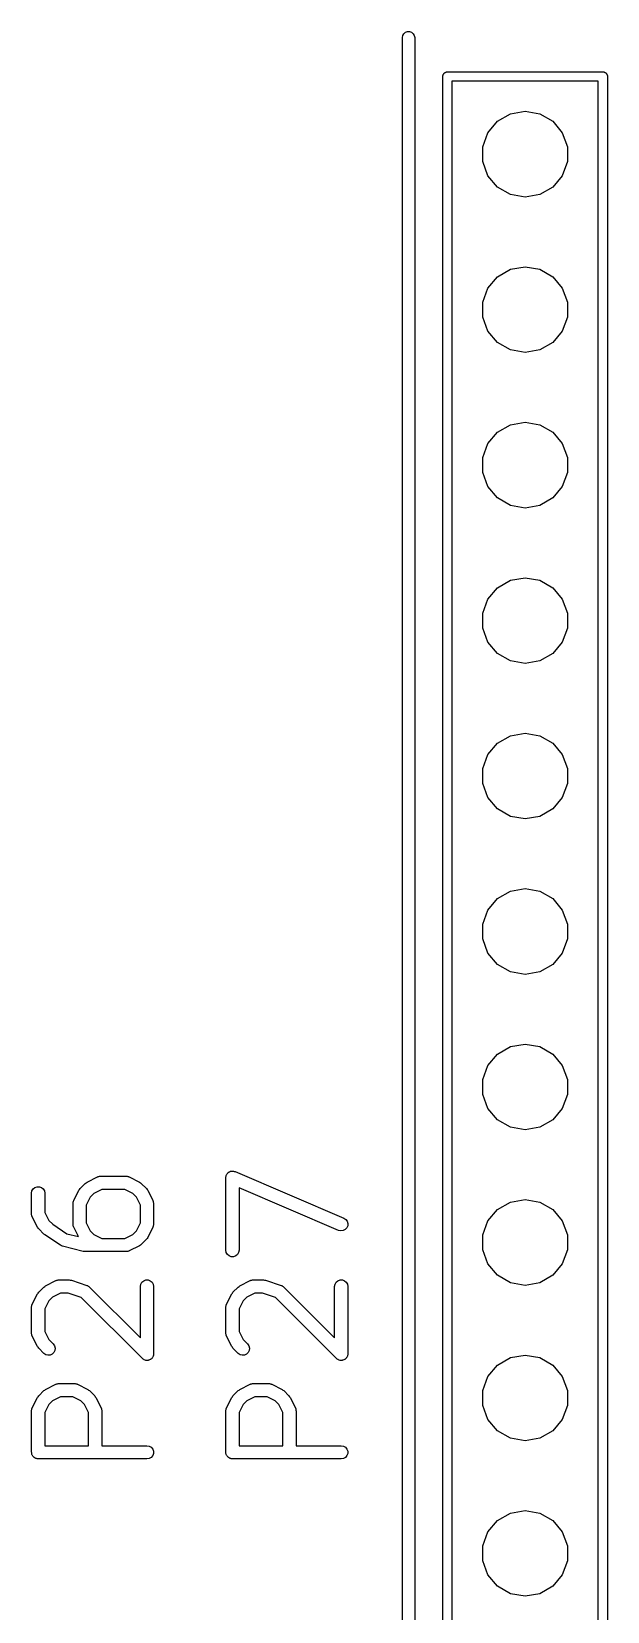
# Model space of a CAD drawing. Extents: x 25 to 346, y -457 to -16.
# Drawn here: x 221.49 to 230.9, y -345.75 to -319.94 of the extents above; entities that cross this region are included whole.
import ezdxf

# ---------------------------------------------------------------- set-up
doc = ezdxf.new("R2010")
doc.units = 0
doc.header["$MEASUREMENT"] = 0
doc.layers.add('BLACK', color=7, linetype='CONTINUOUS')

msp = doc.modelspace()

# ---------------------------------------------------------------- linework, layer by layer
at = {"layer": 'Black'}
for p, q in [((227.547, -320.04), (227.554, -320.006)), ((227.547, -373.882), (227.547, -320.04)), ((227.554, -320.006), (227.571, -319.976)), ((227.571, -319.976), (227.597, -319.953)), ((227.597, -319.953), (227.63, -319.942)), ((227.63, -319.942), (227.665, -319.942)), ((227.665, -319.942), (227.697, -319.953)), ((227.697, -319.953), (227.724, -319.976)), ((227.724, -319.976), (227.741, -320.006)), ((227.741, -320.006), (227.748, -320.04)), ((227.748, -320.04), (227.748, -374.088)), ((228.207, -320.675), (228.209, -320.669)), ((228.207, -384.175), (228.207, -320.675)), ((228.209, -320.662), (228.211, -320.656)), ((228.209, -320.669), (228.209, -320.662)), ((228.211, -320.656), (228.212, -320.649)), ((228.212, -320.649), (228.215, -320.644)), ((228.215, -320.644), (228.218, -320.637)), ((228.218, -320.637), (228.222, -320.632)), ((228.222, -320.632), (228.225, -320.627)), ((228.225, -320.627), (228.23, -320.623)), ((228.23, -320.623), (228.234, -320.618)), ((228.234, -320.618), (228.24, -320.614)), ((228.24, -320.614), (228.245, -320.61)), ((228.245, -320.61), (228.251, -320.608)), ((228.251, -320.608), (228.257, -320.605)), ((228.257, -320.605), (228.263, -320.603)), ((228.263, -320.603), (228.269, -320.601)), ((228.269, -320.601), (228.276, -320.601)), ((228.276, -320.601), (228.282, -320.6)), ((228.282, -320.6), (230.822, -320.6)), ((228.357, -320.75), (228.357, -384.1)), ((230.748, -320.75), (228.357, -320.75)), ((230.748, -384.1), (230.748, -320.75)), ((230.822, -320.6), (230.829, -320.601)), ((230.829, -320.601), (230.836, -320.601)), ((230.836, -320.601), (230.842, -320.603)), ((230.842, -320.603), (230.848, -320.605)), ((230.848, -320.605), (230.854, -320.608)), ((230.854, -320.608), (230.86, -320.61)), ((230.86, -320.61), (230.865, -320.614)), ((230.865, -320.614), (230.871, -320.618)), ((230.871, -320.618), (230.875, -320.623)), ((230.875, -320.623), (230.88, -320.627)), ((230.88, -320.627), (230.883, -320.632)), ((230.883, -320.632), (230.887, -320.637)), ((230.887, -320.637), (230.89, -320.644)), ((230.89, -320.644), (230.893, -320.649)), ((230.893, -320.649), (230.894, -320.656)), ((230.894, -320.656), (230.896, -320.662)), ((230.896, -320.662), (230.896, -320.669)), ((230.896, -320.669), (230.897, -320.675)), ((230.897, -320.675), (230.897, -379.02)), ((229.102, -321.408), (229.313, -321.286)), ((229.313, -321.286), (229.552, -321.244)), ((229.552, -321.244), (229.792, -321.286)), ((229.792, -321.286), (230.003, -321.408)), ((228.862, -321.823), (228.945, -321.594)), ((228.945, -321.594), (229.102, -321.408)), ((230.003, -321.408), (230.16, -321.594)), ((230.16, -321.594), (230.243, -321.823)), ((228.862, -322.067), (228.862, -321.823)), ((230.243, -321.823), (230.243, -322.067)), ((228.945, -322.296), (228.862, -322.067)), ((230.243, -322.067), (230.16, -322.296)), ((229.102, -322.482), (228.945, -322.296)), ((230.16, -322.296), (230.003, -322.482)), ((229.313, -322.604), (229.102, -322.482)), ((229.552, -322.646), (229.313, -322.604)), ((229.792, -322.604), (229.552, -322.646)), ((230.003, -322.482), (229.792, -322.604)), ((229.102, -323.948), (229.313, -323.826)), ((229.313, -323.826), (229.552, -323.784)), ((229.552, -323.784), (229.792, -323.826)), ((229.792, -323.826), (230.003, -323.948)), ((228.862, -324.363), (228.945, -324.134)), ((228.945, -324.134), (229.102, -323.948)), ((230.003, -323.948), (230.16, -324.134)), ((230.16, -324.134), (230.243, -324.363)), ((228.862, -324.607), (228.862, -324.363)), ((230.243, -324.363), (230.243, -324.607)), ((228.945, -324.836), (228.862, -324.607)), ((230.243, -324.607), (230.16, -324.836)), ((229.102, -325.022), (228.945, -324.836)), ((230.16, -324.836), (230.003, -325.022)), ((229.313, -325.144), (229.102, -325.022)), ((229.552, -325.186), (229.313, -325.144)), ((229.792, -325.144), (229.552, -325.186)), ((230.003, -325.022), (229.792, -325.144)), ((228.945, -326.674), (229.102, -326.488)), ((229.102, -326.488), (229.313, -326.366)), ((229.313, -326.366), (229.552, -326.324)), ((229.552, -326.324), (229.792, -326.366)), ((229.792, -326.366), (230.003, -326.488)), ((230.003, -326.488), (230.16, -326.674)), ((228.862, -326.903), (228.945, -326.674)), ((230.16, -326.674), (230.243, -326.903)), ((228.862, -327.147), (228.862, -326.903)), ((230.243, -326.903), (230.243, -327.147)), ((228.945, -327.376), (228.862, -327.147)), ((230.243, -327.147), (230.16, -327.376)), ((229.102, -327.562), (228.945, -327.376)), ((230.16, -327.376), (230.003, -327.562)), ((229.313, -327.684), (229.102, -327.562)), ((229.552, -327.726), (229.313, -327.684)), ((229.792, -327.684), (229.552, -327.726)), ((230.003, -327.562), (229.792, -327.684)), ((228.945, -329.214), (229.102, -329.028)), ((229.102, -329.028), (229.313, -328.906)), ((229.313, -328.906), (229.552, -328.864)), ((229.552, -328.864), (229.792, -328.906)), ((229.792, -328.906), (230.003, -329.028)), ((230.003, -329.028), (230.16, -329.214)), ((228.862, -329.443), (228.945, -329.214)), ((230.16, -329.214), (230.243, -329.443)), ((228.862, -329.687), (228.862, -329.443)), ((230.243, -329.443), (230.243, -329.687)), ((228.945, -329.916), (228.862, -329.687)), ((230.243, -329.687), (230.16, -329.916)), ((229.102, -330.102), (228.945, -329.916)), ((229.313, -330.224), (229.102, -330.102)), ((230.003, -330.102), (229.792, -330.224)), ((230.16, -329.916), (230.003, -330.102)), ((229.552, -330.266), (229.313, -330.224)), ((229.792, -330.224), (229.552, -330.266)), ((229.313, -331.446), (229.552, -331.404)), ((229.552, -331.404), (229.792, -331.446)), ((228.945, -331.754), (229.102, -331.568)), ((229.102, -331.568), (229.313, -331.446)), ((229.792, -331.446), (230.003, -331.568)), ((230.003, -331.568), (230.16, -331.754)), ((228.862, -331.983), (228.945, -331.754)), ((230.16, -331.754), (230.243, -331.983)), ((228.862, -332.227), (228.862, -331.983)), ((230.243, -331.983), (230.243, -332.227)), ((228.945, -332.456), (228.862, -332.227)), ((230.243, -332.227), (230.16, -332.456)), ((229.102, -332.642), (228.945, -332.456)), ((229.313, -332.764), (229.102, -332.642)), ((230.003, -332.642), (229.792, -332.764)), ((230.16, -332.456), (230.003, -332.642)), ((229.552, -332.806), (229.313, -332.764)), ((229.792, -332.764), (229.552, -332.806)), ((229.102, -334.108), (229.313, -333.986)), ((229.313, -333.986), (229.552, -333.944)), ((229.552, -333.944), (229.792, -333.986)), ((229.792, -333.986), (230.003, -334.108)), ((228.945, -334.294), (229.102, -334.108)), ((230.003, -334.108), (230.16, -334.294)), ((228.862, -334.523), (228.945, -334.294)), ((230.16, -334.294), (230.243, -334.523)), ((228.862, -334.767), (228.862, -334.523)), ((228.945, -334.996), (228.862, -334.767)), ((230.243, -334.767), (230.16, -334.996)), ((230.243, -334.523), (230.243, -334.767)), ((229.102, -335.182), (228.945, -334.996)), ((230.16, -334.996), (230.003, -335.182)), ((229.313, -335.304), (229.102, -335.182)), ((230.003, -335.182), (229.792, -335.304)), ((229.552, -335.346), (229.313, -335.304)), ((229.792, -335.304), (229.552, -335.346)), ((229.102, -336.648), (229.313, -336.526)), ((229.313, -336.526), (229.552, -336.484)), ((229.552, -336.484), (229.792, -336.526)), ((229.792, -336.526), (230.003, -336.648)), ((228.945, -336.834), (229.102, -336.648)), ((230.003, -336.648), (230.16, -336.834)), ((228.862, -337.063), (228.945, -336.834)), ((228.862, -337.307), (228.862, -337.063)), ((230.16, -336.834), (230.243, -337.063)), ((230.243, -337.063), (230.243, -337.307)), ((228.945, -337.536), (228.862, -337.307)), ((230.243, -337.307), (230.16, -337.536)), ((229.102, -337.722), (228.945, -337.536)), ((230.16, -337.536), (230.003, -337.722)), ((229.313, -337.844), (229.102, -337.722)), ((229.552, -337.886), (229.313, -337.844)), ((229.792, -337.844), (229.552, -337.886)), ((230.003, -337.722), (229.792, -337.844)), ((224.664, -338.642), (224.666, -338.636)), ((224.666, -338.636), (224.667, -338.63)), ((224.667, -338.63), (224.674, -338.619)), ((224.674, -338.619), (224.679, -338.608)), ((224.679, -338.608), (224.683, -338.603)), ((224.683, -338.603), (224.686, -338.597)), ((224.686, -338.597), (224.696, -338.589)), ((224.696, -338.589), (224.704, -338.58)), ((224.704, -338.58), (224.71, -338.577)), ((224.71, -338.577), (224.715, -338.573)), ((224.715, -338.573), (224.727, -338.569)), ((224.727, -338.569), (224.738, -338.563)), ((224.738, -338.563), (224.744, -338.563)), ((224.744, -338.563), (224.75, -338.56)), ((224.75, -338.56), (224.763, -338.56)), ((224.763, -338.56), (224.775, -338.559)), ((224.775, -338.559), (224.781, -338.56)), ((224.781, -338.56), (224.788, -338.56)), ((224.788, -338.56), (224.799, -338.565)), ((224.799, -338.565), (224.811, -338.567)), ((224.811, -338.567), (226.589, -339.329)), ((221.486, -338.921), (221.492, -338.884)), ((221.492, -338.884), (221.511, -338.851)), ((221.511, -338.851), (221.54, -338.827)), ((221.54, -338.827), (221.575, -338.814)), ((221.575, -338.814), (221.613, -338.814)), ((221.613, -338.814), (221.648, -338.827)), ((221.648, -338.827), (221.677, -338.851)), ((221.677, -338.851), (221.695, -338.884)), ((221.695, -338.884), (221.702, -338.921)), ((222.175, -339.042), (222.259, -338.872)), ((222.259, -338.872), (222.27, -338.859)), ((222.27, -338.859), (222.28, -338.844)), ((222.28, -338.844), (222.364, -338.76)), ((222.364, -338.76), (222.378, -338.75)), ((222.378, -338.75), (222.392, -338.739)), ((222.392, -338.739), (222.562, -338.655)), ((222.635, -338.859), (222.504, -338.925)), ((222.562, -338.655), (222.568, -338.653)), ((222.568, -338.653), (222.573, -338.65)), ((222.573, -338.65), (222.585, -338.648)), ((222.585, -338.648), (222.597, -338.644)), ((222.597, -338.644), (222.604, -338.644)), ((222.604, -338.644), (222.61, -338.643)), ((222.61, -338.643), (223.033, -338.643)), ((223.008, -338.859), (222.635, -338.859)), ((223.139, -338.925), (223.008, -338.859)), ((223.033, -338.643), (223.039, -338.644)), ((223.039, -338.644), (223.046, -338.644)), ((223.046, -338.644), (223.058, -338.648)), ((223.058, -338.648), (223.07, -338.65)), ((223.07, -338.65), (223.075, -338.653)), ((223.075, -338.653), (223.081, -338.655)), ((223.081, -338.655), (223.251, -338.739)), ((223.251, -338.739), (223.265, -338.75)), ((223.265, -338.75), (223.279, -338.76)), ((223.279, -338.76), (223.363, -338.844)), ((223.363, -338.844), (223.373, -338.859)), ((223.373, -338.859), (223.384, -338.872)), ((223.384, -338.872), (223.468, -339.042)), ((224.661, -338.667), (224.663, -338.654)), ((224.661, -339.852), (224.661, -338.667)), ((224.663, -338.654), (224.664, -338.642)), ((226.504, -339.528), (224.877, -338.83)), ((224.877, -338.83), (224.877, -339.852)), ((221.486, -339.259), (221.486, -338.921)), ((221.702, -338.921), (221.702, -339.234)), ((222.163, -339.09), (222.164, -339.084)), ((222.163, -339.429), (222.163, -339.09)), ((222.164, -339.078), (222.168, -339.066)), ((222.164, -339.084), (222.164, -339.078)), ((222.168, -339.066), (222.17, -339.053)), ((222.17, -339.053), (222.173, -339.048)), ((222.173, -339.048), (222.175, -339.042)), ((222.445, -338.985), (222.379, -339.115)), ((222.379, -339.115), (222.379, -339.403)), ((222.504, -338.925), (222.445, -338.985)), ((223.198, -338.985), (223.139, -338.925)), ((223.264, -339.115), (223.198, -338.985)), ((223.264, -339.403), (223.264, -339.115)), ((223.468, -339.042), (223.47, -339.048)), ((223.47, -339.048), (223.473, -339.053)), ((223.473, -339.053), (223.475, -339.066)), ((223.475, -339.066), (223.479, -339.078)), ((223.479, -339.078), (223.479, -339.084)), ((223.479, -339.084), (223.48, -339.09)), ((223.48, -339.09), (223.48, -339.429)), ((229.102, -339.188), (229.313, -339.066)), ((229.313, -339.066), (229.552, -339.024)), ((229.552, -339.024), (229.792, -339.066)), ((229.792, -339.066), (230.003, -339.188)), ((221.487, -339.265), (221.486, -339.259)), ((221.487, -339.272), (221.487, -339.265)), ((221.49, -339.284), (221.487, -339.272)), ((221.492, -339.296), (221.49, -339.284)), ((221.496, -339.302), (221.492, -339.296)), ((221.497, -339.308), (221.496, -339.302)), ((221.582, -339.477), (221.497, -339.308)), ((221.702, -339.234), (221.767, -339.365)), ((221.767, -339.365), (221.832, -339.429)), ((222.379, -339.403), (222.445, -339.534)), ((223.198, -339.534), (223.264, -339.403)), ((226.589, -339.329), (226.621, -339.35)), ((226.621, -339.35), (226.643, -339.38)), ((226.643, -339.38), (226.654, -339.416)), ((228.862, -339.603), (228.945, -339.374)), ((228.945, -339.374), (229.102, -339.188)), ((230.003, -339.188), (230.16, -339.374)), ((230.16, -339.374), (230.243, -339.603)), ((221.592, -339.491), (221.582, -339.477)), ((221.602, -339.505), (221.592, -339.491)), ((221.687, -339.59), (221.602, -339.505)), ((221.696, -339.596), (221.687, -339.59)), ((221.703, -339.603), (221.696, -339.596)), ((221.957, -339.772), (221.703, -339.603)), ((221.832, -339.429), (222.061, -339.582)), ((222.061, -339.582), (222.251, -339.63)), ((222.164, -339.435), (222.163, -339.429)), ((222.164, -339.441), (222.164, -339.435)), ((222.168, -339.453), (222.164, -339.441)), ((222.17, -339.466), (222.168, -339.453)), ((222.173, -339.471), (222.17, -339.466)), ((222.175, -339.477), (222.173, -339.471)), ((222.251, -339.63), (222.175, -339.477)), ((222.445, -339.534), (222.504, -339.594)), ((222.504, -339.594), (222.635, -339.659)), ((222.635, -339.659), (223.008, -339.659)), ((223.008, -339.659), (223.139, -339.594)), ((223.139, -339.594), (223.198, -339.534)), ((223.373, -339.66), (223.363, -339.674)), ((223.384, -339.646), (223.373, -339.66)), ((223.468, -339.477), (223.384, -339.646)), ((223.47, -339.471), (223.468, -339.477)), ((223.473, -339.466), (223.47, -339.471)), ((223.475, -339.453), (223.473, -339.466)), ((223.479, -339.441), (223.475, -339.453)), ((223.48, -339.429), (223.479, -339.435)), ((223.479, -339.435), (223.479, -339.441)), ((226.541, -339.536), (226.504, -339.528)), ((226.578, -339.532), (226.541, -339.536)), ((226.611, -339.515), (226.578, -339.532)), ((226.637, -339.488), (226.611, -339.515)), ((226.652, -339.453), (226.637, -339.488)), ((226.654, -339.416), (226.652, -339.453)), ((228.862, -339.847), (228.862, -339.603)), ((230.243, -339.603), (230.243, -339.847)), ((221.974, -339.78), (221.957, -339.772)), ((221.991, -339.787), (221.974, -339.78)), ((222.33, -339.872), (221.991, -339.787)), ((222.343, -339.873), (222.33, -339.872)), ((222.356, -339.875), (222.343, -339.873)), ((223.033, -339.875), (222.356, -339.875)), ((223.039, -339.874), (223.033, -339.875)), ((223.046, -339.875), (223.039, -339.874)), ((223.058, -339.871), (223.046, -339.875)), ((223.07, -339.869), (223.058, -339.871)), ((223.075, -339.866), (223.07, -339.869)), ((223.081, -339.864), (223.075, -339.866)), ((223.251, -339.779), (223.081, -339.864)), ((223.265, -339.769), (223.251, -339.779)), ((223.279, -339.759), (223.265, -339.769)), ((223.363, -339.674), (223.279, -339.759)), ((224.667, -339.889), (224.661, -339.852)), ((224.686, -339.921), (224.667, -339.889)), ((224.715, -339.945), (224.686, -339.921)), ((224.852, -339.921), (224.823, -339.945)), ((224.87, -339.889), (224.852, -339.921)), ((224.877, -339.852), (224.87, -339.889)), ((228.945, -340.076), (228.862, -339.847)), ((230.243, -339.847), (230.16, -340.076)), ((224.75, -339.958), (224.715, -339.945)), ((224.788, -339.958), (224.75, -339.958)), ((224.823, -339.945), (224.788, -339.958)), ((229.102, -340.262), (228.945, -340.076)), ((230.16, -340.076), (230.003, -340.262)), ((221.687, -340.453), (221.701, -340.443)), ((221.701, -340.443), (221.715, -340.433)), ((221.715, -340.433), (221.884, -340.348)), ((221.884, -340.348), (221.89, -340.346)), ((221.89, -340.346), (221.896, -340.343)), ((221.896, -340.343), (221.908, -340.341)), ((221.908, -340.341), (221.92, -340.337)), ((221.92, -340.337), (221.926, -340.338)), ((221.926, -340.338), (221.932, -340.337)), ((221.932, -340.337), (222.102, -340.337)), ((222.102, -340.337), (222.119, -340.34)), ((222.119, -340.34), (222.136, -340.342)), ((222.136, -340.342), (222.39, -340.427)), ((222.39, -340.427), (222.395, -340.43)), ((222.395, -340.43), (222.401, -340.431)), ((222.401, -340.431), (222.412, -340.439)), ((222.412, -340.439), (222.423, -340.445)), ((222.423, -340.445), (222.427, -340.449)), ((223.264, -340.445), (223.27, -340.408)), ((223.264, -341.285), (223.264, -340.445)), ((223.27, -340.408), (223.289, -340.375)), ((223.289, -340.375), (223.318, -340.351)), ((223.318, -340.351), (223.353, -340.338)), ((223.353, -340.338), (223.391, -340.338)), ((223.391, -340.338), (223.426, -340.351)), ((223.426, -340.351), (223.455, -340.375)), ((223.455, -340.375), (223.473, -340.408)), ((223.473, -340.408), (223.48, -340.445)), ((223.48, -340.445), (223.48, -341.545)), ((224.862, -340.453), (224.876, -340.443)), ((224.876, -340.443), (224.89, -340.433)), ((224.89, -340.433), (225.059, -340.348)), ((225.059, -340.348), (225.065, -340.346)), ((225.065, -340.346), (225.071, -340.343)), ((225.071, -340.343), (225.083, -340.341)), ((225.083, -340.341), (225.095, -340.337)), ((225.095, -340.337), (225.101, -340.338)), ((225.101, -340.338), (225.107, -340.337)), ((225.107, -340.337), (225.277, -340.337)), ((225.277, -340.337), (225.294, -340.34)), ((225.294, -340.34), (225.311, -340.342)), ((225.311, -340.342), (225.565, -340.427)), ((225.565, -340.427), (225.57, -340.43)), ((225.57, -340.43), (225.576, -340.431)), ((225.576, -340.431), (225.587, -340.439)), ((225.587, -340.439), (225.598, -340.445)), ((225.598, -340.445), (225.602, -340.449)), ((226.439, -340.445), (226.445, -340.408)), ((226.439, -341.285), (226.439, -340.445)), ((226.445, -340.408), (226.464, -340.375)), ((226.464, -340.375), (226.493, -340.351)), ((226.493, -340.351), (226.528, -340.338)), ((226.528, -340.338), (226.566, -340.338)), ((226.566, -340.338), (226.601, -340.351)), ((226.601, -340.351), (226.63, -340.375)), ((226.63, -340.375), (226.648, -340.408)), ((226.648, -340.408), (226.655, -340.445)), ((226.655, -340.445), (226.655, -341.545)), ((229.313, -340.384), (229.102, -340.262)), ((229.552, -340.426), (229.313, -340.384)), ((229.792, -340.384), (229.552, -340.426)), ((230.003, -340.262), (229.792, -340.384)), ((221.497, -340.735), (221.582, -340.566)), ((221.582, -340.566), (221.592, -340.552)), ((221.592, -340.552), (221.602, -340.538)), ((221.602, -340.538), (221.687, -340.453)), ((221.767, -340.678), (221.702, -340.809)), ((221.827, -340.618), (221.767, -340.678)), ((221.958, -340.553), (221.827, -340.618)), ((222.084, -340.553), (221.958, -340.553)), ((222.298, -340.624), (222.084, -340.553)), ((223.296, -341.622), (222.298, -340.624)), ((222.427, -340.449), (222.432, -340.453)), ((222.432, -340.453), (223.264, -341.285)), ((224.672, -340.735), (224.757, -340.566)), ((224.757, -340.566), (224.767, -340.552)), ((224.767, -340.552), (224.777, -340.538)), ((224.777, -340.538), (224.862, -340.453)), ((224.942, -340.678), (224.877, -340.809)), ((225.002, -340.618), (224.942, -340.678)), ((225.133, -340.553), (225.002, -340.618)), ((225.259, -340.553), (225.133, -340.553)), ((225.473, -340.624), (225.259, -340.553)), ((226.471, -341.622), (225.473, -340.624)), ((225.602, -340.449), (225.607, -340.453)), ((225.607, -340.453), (226.439, -341.285)), ((221.486, -340.783), (221.487, -340.777)), ((221.486, -341.207), (221.486, -340.783)), ((221.487, -340.771), (221.49, -340.759)), ((221.487, -340.777), (221.487, -340.771)), ((221.49, -340.759), (221.492, -340.746)), ((221.492, -340.746), (221.496, -340.741)), ((221.496, -340.741), (221.497, -340.735)), ((221.702, -340.809), (221.702, -341.181)), ((224.661, -340.783), (224.662, -340.777)), ((224.661, -341.207), (224.661, -340.783)), ((224.662, -340.771), (224.665, -340.759)), ((224.662, -340.777), (224.662, -340.771)), ((224.665, -340.759), (224.667, -340.746)), ((224.667, -340.746), (224.671, -340.741)), ((224.671, -340.741), (224.672, -340.735)), ((224.877, -340.809), (224.877, -341.181)), ((221.487, -341.213), (221.486, -341.207)), ((221.487, -341.219), (221.487, -341.213)), ((221.49, -341.231), (221.487, -341.219)), ((221.702, -341.181), (221.767, -341.312)), ((224.662, -341.213), (224.661, -341.207)), ((224.662, -341.219), (224.662, -341.213)), ((224.665, -341.231), (224.662, -341.219)), ((224.877, -341.181), (224.942, -341.312)), ((221.492, -341.244), (221.49, -341.231)), ((221.496, -341.249), (221.492, -341.244)), ((221.497, -341.255), (221.496, -341.249)), ((221.582, -341.424), (221.497, -341.255)), ((221.592, -341.438), (221.582, -341.424)), ((221.602, -341.452), (221.592, -341.438)), ((221.687, -341.537), (221.602, -341.452)), ((221.767, -341.312), (221.839, -341.384)), ((221.839, -341.384), (221.861, -341.415)), ((221.861, -341.415), (221.871, -341.451)), ((221.871, -341.451), (221.867, -341.489)), ((224.667, -341.244), (224.665, -341.231)), ((224.671, -341.249), (224.667, -341.244)), ((224.672, -341.255), (224.671, -341.249)), ((224.757, -341.424), (224.672, -341.255)), ((224.767, -341.438), (224.757, -341.424)), ((224.777, -341.452), (224.767, -341.438)), ((224.862, -341.537), (224.777, -341.452)), ((224.942, -341.312), (225.014, -341.384)), ((225.014, -341.384), (225.036, -341.415)), ((225.036, -341.415), (225.046, -341.451)), ((225.046, -341.451), (225.042, -341.489)), ((221.718, -341.559), (221.687, -341.537)), ((221.754, -341.568), (221.718, -341.559)), ((221.791, -341.565), (221.754, -341.568)), ((221.825, -341.549), (221.791, -341.565)), ((221.852, -341.523), (221.825, -341.549)), ((221.867, -341.489), (221.852, -341.523)), ((223.307, -341.63), (223.296, -341.622)), ((223.318, -341.639), (223.307, -341.63)), ((223.322, -341.64), (223.318, -341.639)), ((223.326, -341.643), (223.322, -341.64)), ((223.34, -341.647), (223.326, -341.643)), ((223.353, -341.652), (223.34, -341.647)), ((223.358, -341.652), (223.353, -341.652)), ((223.362, -341.653), (223.358, -341.652)), ((223.376, -341.652), (223.362, -341.653)), ((223.391, -341.652), (223.376, -341.652)), ((223.395, -341.65), (223.391, -341.652)), ((223.4, -341.65), (223.395, -341.65)), ((223.413, -341.644), (223.4, -341.65)), ((223.426, -341.639), (223.413, -341.644)), ((223.429, -341.636), (223.426, -341.639)), ((223.434, -341.634), (223.429, -341.636)), ((223.444, -341.624), (223.434, -341.634)), ((223.455, -341.615), (223.444, -341.624)), ((223.457, -341.611), (223.455, -341.615)), ((223.46, -341.607), (223.457, -341.611)), ((223.466, -341.594), (223.46, -341.607)), ((223.473, -341.582), (223.466, -341.594)), ((223.474, -341.578), (223.473, -341.582)), ((223.476, -341.573), (223.474, -341.578)), ((223.477, -341.559), (223.476, -341.573)), ((223.48, -341.545), (223.477, -341.559)), ((224.893, -341.559), (224.862, -341.537)), ((224.929, -341.568), (224.893, -341.559)), ((224.966, -341.565), (224.929, -341.568)), ((225, -341.549), (224.966, -341.565)), ((225.027, -341.523), (225, -341.549)), ((225.042, -341.489), (225.027, -341.523)), ((226.482, -341.63), (226.471, -341.622)), ((226.493, -341.639), (226.482, -341.63)), ((226.497, -341.64), (226.493, -341.639)), ((226.501, -341.643), (226.497, -341.64)), ((226.515, -341.647), (226.501, -341.643)), ((226.528, -341.652), (226.515, -341.647)), ((226.533, -341.652), (226.528, -341.652)), ((226.537, -341.653), (226.533, -341.652)), ((226.551, -341.652), (226.537, -341.653)), ((226.566, -341.652), (226.551, -341.652)), ((226.57, -341.65), (226.566, -341.652)), ((226.575, -341.65), (226.57, -341.65)), ((226.588, -341.644), (226.575, -341.65)), ((226.601, -341.639), (226.588, -341.644)), ((226.604, -341.636), (226.601, -341.639)), ((226.609, -341.634), (226.604, -341.636)), ((226.619, -341.624), (226.609, -341.634)), ((226.63, -341.615), (226.619, -341.624)), ((226.632, -341.611), (226.63, -341.615)), ((226.635, -341.607), (226.632, -341.611)), ((226.641, -341.594), (226.635, -341.607)), ((226.648, -341.582), (226.641, -341.594)), ((226.649, -341.578), (226.648, -341.582)), ((226.651, -341.573), (226.649, -341.578)), ((226.652, -341.559), (226.651, -341.573)), ((226.655, -341.545), (226.652, -341.559)), ((228.945, -341.914), (229.102, -341.728)), ((229.102, -341.728), (229.313, -341.606)), ((229.313, -341.606), (229.552, -341.564)), ((229.552, -341.564), (229.792, -341.606)), ((229.792, -341.606), (230.003, -341.728)), ((230.003, -341.728), (230.16, -341.914)), ((228.862, -342.143), (228.945, -341.914)), ((230.16, -341.914), (230.243, -342.143)), ((221.582, -342.259), (221.592, -342.245)), ((221.592, -342.245), (221.602, -342.231)), ((221.602, -342.231), (221.687, -342.146)), ((221.687, -342.146), (221.701, -342.136)), ((221.701, -342.136), (221.715, -342.126)), ((221.715, -342.126), (221.884, -342.041)), ((221.958, -342.246), (221.827, -342.311)), ((221.884, -342.041), (221.89, -342.04)), ((221.89, -342.04), (221.896, -342.037)), ((221.896, -342.037), (221.908, -342.034)), ((221.908, -342.034), (221.92, -342.031)), ((221.92, -342.031), (221.926, -342.031)), ((221.926, -342.031), (221.932, -342.03)), ((221.932, -342.03), (222.186, -342.03)), ((222.161, -342.246), (221.958, -342.246)), ((222.292, -342.311), (222.161, -342.246)), ((222.186, -342.03), (222.193, -342.031)), ((222.193, -342.031), (222.199, -342.031)), ((222.199, -342.031), (222.211, -342.034)), ((222.211, -342.034), (222.223, -342.037)), ((222.223, -342.037), (222.229, -342.04)), ((222.229, -342.04), (222.235, -342.041)), ((222.235, -342.041), (222.404, -342.126)), ((222.404, -342.126), (222.418, -342.136)), ((222.418, -342.136), (222.432, -342.146)), ((222.432, -342.146), (222.517, -342.231)), ((222.517, -342.231), (222.527, -342.245)), ((222.527, -342.245), (222.537, -342.259)), ((224.757, -342.259), (224.767, -342.245)), ((224.767, -342.245), (224.777, -342.231)), ((224.777, -342.231), (224.862, -342.146)), ((224.862, -342.146), (224.876, -342.136)), ((224.876, -342.136), (224.89, -342.126)), ((224.89, -342.126), (225.059, -342.041)), ((225.133, -342.246), (225.002, -342.311)), ((225.059, -342.041), (225.065, -342.04)), ((225.065, -342.04), (225.071, -342.037)), ((225.071, -342.037), (225.083, -342.034)), ((225.083, -342.034), (225.095, -342.031)), ((225.095, -342.031), (225.101, -342.031)), ((225.101, -342.031), (225.107, -342.03)), ((225.107, -342.03), (225.361, -342.03)), ((225.336, -342.246), (225.133, -342.246)), ((225.467, -342.311), (225.336, -342.246)), ((225.361, -342.03), (225.368, -342.031)), ((225.368, -342.031), (225.374, -342.031)), ((225.374, -342.031), (225.386, -342.034)), ((225.386, -342.034), (225.398, -342.037)), ((225.398, -342.037), (225.404, -342.04)), ((225.404, -342.04), (225.41, -342.041)), ((225.41, -342.041), (225.579, -342.126)), ((225.579, -342.126), (225.593, -342.136)), ((225.593, -342.136), (225.607, -342.146)), ((225.607, -342.146), (225.692, -342.231)), ((225.692, -342.231), (225.702, -342.245)), ((225.702, -342.245), (225.712, -342.259)), ((228.862, -342.387), (228.862, -342.143)), ((230.243, -342.143), (230.243, -342.387)), ((221.486, -342.477), (221.487, -342.471)), ((221.486, -343.154), (221.486, -342.477)), ((221.487, -342.464), (221.49, -342.452)), ((221.487, -342.471), (221.487, -342.464)), ((221.49, -342.452), (221.492, -342.44)), ((221.492, -342.44), (221.496, -342.434)), ((221.496, -342.434), (221.497, -342.428)), ((221.497, -342.428), (221.582, -342.259)), ((221.767, -342.371), (221.702, -342.502)), ((221.702, -342.502), (221.702, -343.046)), ((221.827, -342.311), (221.767, -342.371)), ((222.352, -342.371), (222.292, -342.311)), ((222.417, -342.502), (222.352, -342.371)), ((222.417, -343.046), (222.417, -342.502)), ((222.537, -342.259), (222.622, -342.428)), ((222.622, -342.428), (222.623, -342.434)), ((222.623, -342.434), (222.627, -342.44)), ((222.627, -342.44), (222.629, -342.452)), ((222.629, -342.452), (222.632, -342.464)), ((222.632, -342.464), (222.632, -342.471)), ((222.632, -342.471), (222.633, -342.477)), ((222.633, -342.477), (222.633, -343.046)), ((224.661, -342.477), (224.662, -342.471)), ((224.661, -343.154), (224.661, -342.477)), ((224.662, -342.464), (224.665, -342.452)), ((224.662, -342.471), (224.662, -342.464)), ((224.665, -342.452), (224.667, -342.44)), ((224.667, -342.44), (224.671, -342.434)), ((224.671, -342.434), (224.672, -342.428)), ((224.672, -342.428), (224.757, -342.259)), ((224.942, -342.371), (224.877, -342.502)), ((224.877, -342.502), (224.877, -343.046)), ((225.002, -342.311), (224.942, -342.371)), ((225.527, -342.371), (225.467, -342.311)), ((225.592, -342.502), (225.527, -342.371)), ((225.592, -343.046), (225.592, -342.502)), ((225.712, -342.259), (225.797, -342.428)), ((225.797, -342.428), (225.798, -342.434)), ((225.798, -342.434), (225.802, -342.44)), ((225.802, -342.44), (225.804, -342.452)), ((225.804, -342.452), (225.807, -342.464)), ((225.807, -342.464), (225.807, -342.471)), ((225.807, -342.471), (225.808, -342.477)), ((225.808, -342.477), (225.808, -343.046)), ((228.945, -342.616), (228.862, -342.387)), ((230.243, -342.387), (230.16, -342.616)), ((229.102, -342.802), (228.945, -342.616)), ((230.16, -342.616), (230.003, -342.802)), ((229.313, -342.924), (229.102, -342.802)), ((229.552, -342.966), (229.313, -342.924)), ((229.792, -342.924), (229.552, -342.966)), ((230.003, -342.802), (229.792, -342.924)), ((221.488, -343.163), (221.486, -343.154)), ((221.488, -343.173), (221.488, -343.163)), ((221.491, -343.182), (221.488, -343.173)), ((221.492, -343.191), (221.491, -343.182)), ((221.497, -343.199), (221.492, -343.191)), ((221.5, -343.208), (221.497, -343.199)), ((221.506, -343.215), (221.5, -343.208)), ((221.511, -343.223), (221.506, -343.215)), ((221.518, -343.229), (221.511, -343.223)), ((221.524, -343.237), (221.518, -343.229)), ((221.533, -343.241), (221.524, -343.237)), ((221.54, -343.247), (221.533, -343.241)), ((221.549, -343.251), (221.54, -343.247)), ((221.557, -343.255), (221.549, -343.251)), ((221.566, -343.257), (221.557, -343.255)), ((221.575, -343.26), (221.566, -343.257)), ((221.585, -343.26), (221.575, -343.26)), ((221.594, -343.262), (221.585, -343.26)), ((223.372, -343.262), (221.594, -343.262)), ((221.702, -343.046), (222.417, -343.046)), ((222.633, -343.046), (223.372, -343.046)), ((223.372, -343.046), (223.409, -343.053)), ((223.409, -343.255), (223.372, -343.262)), ((223.409, -343.053), (223.441, -343.071)), ((223.441, -343.237), (223.409, -343.255)), ((223.441, -343.071), (223.465, -343.1)), ((223.465, -343.208), (223.441, -343.237)), ((223.465, -343.1), (223.478, -343.135)), ((223.478, -343.173), (223.465, -343.208)), ((223.478, -343.135), (223.478, -343.173)), ((224.663, -343.163), (224.661, -343.154)), ((224.663, -343.173), (224.663, -343.163)), ((224.666, -343.182), (224.663, -343.173)), ((224.667, -343.191), (224.666, -343.182)), ((224.672, -343.199), (224.667, -343.191)), ((224.675, -343.208), (224.672, -343.199)), ((224.681, -343.215), (224.675, -343.208)), ((224.686, -343.223), (224.681, -343.215)), ((224.693, -343.229), (224.686, -343.223)), ((224.699, -343.237), (224.693, -343.229)), ((224.708, -343.241), (224.699, -343.237)), ((224.715, -343.247), (224.708, -343.241)), ((224.724, -343.251), (224.715, -343.247)), ((224.732, -343.255), (224.724, -343.251)), ((224.741, -343.257), (224.732, -343.255)), ((224.75, -343.26), (224.741, -343.257)), ((224.76, -343.26), (224.75, -343.26)), ((224.769, -343.262), (224.76, -343.26)), ((226.547, -343.262), (224.769, -343.262)), ((224.877, -343.046), (225.592, -343.046)), ((225.808, -343.046), (226.547, -343.046)), ((226.547, -343.046), (226.584, -343.053)), ((226.584, -343.255), (226.547, -343.262)), ((226.584, -343.053), (226.616, -343.071)), ((226.616, -343.237), (226.584, -343.255)), ((226.616, -343.071), (226.64, -343.1)), ((226.64, -343.208), (226.616, -343.237)), ((226.64, -343.1), (226.653, -343.135)), ((226.653, -343.173), (226.64, -343.208)), ((226.653, -343.135), (226.653, -343.173)), ((228.945, -344.454), (229.102, -344.268)), ((229.102, -344.268), (229.313, -344.146)), ((229.313, -344.146), (229.552, -344.104)), ((229.552, -344.104), (229.792, -344.146)), ((229.792, -344.146), (230.003, -344.268)), ((230.003, -344.268), (230.16, -344.454)), ((228.862, -344.683), (228.945, -344.454)), ((230.16, -344.454), (230.243, -344.683)), ((228.862, -344.927), (228.862, -344.683)), ((230.243, -344.683), (230.243, -344.927)), ((228.945, -345.156), (228.862, -344.927)), ((230.243, -344.927), (230.16, -345.156)), ((229.102, -345.342), (228.945, -345.156)), ((229.313, -345.464), (229.102, -345.342)), ((230.003, -345.342), (229.792, -345.464)), ((230.16, -345.156), (230.003, -345.342)), ((229.552, -345.506), (229.313, -345.464)), ((229.792, -345.464), (229.552, -345.506))]:
    msp.add_line(p, q, dxfattribs=at)

doc.saveas('drawing.dxf')
